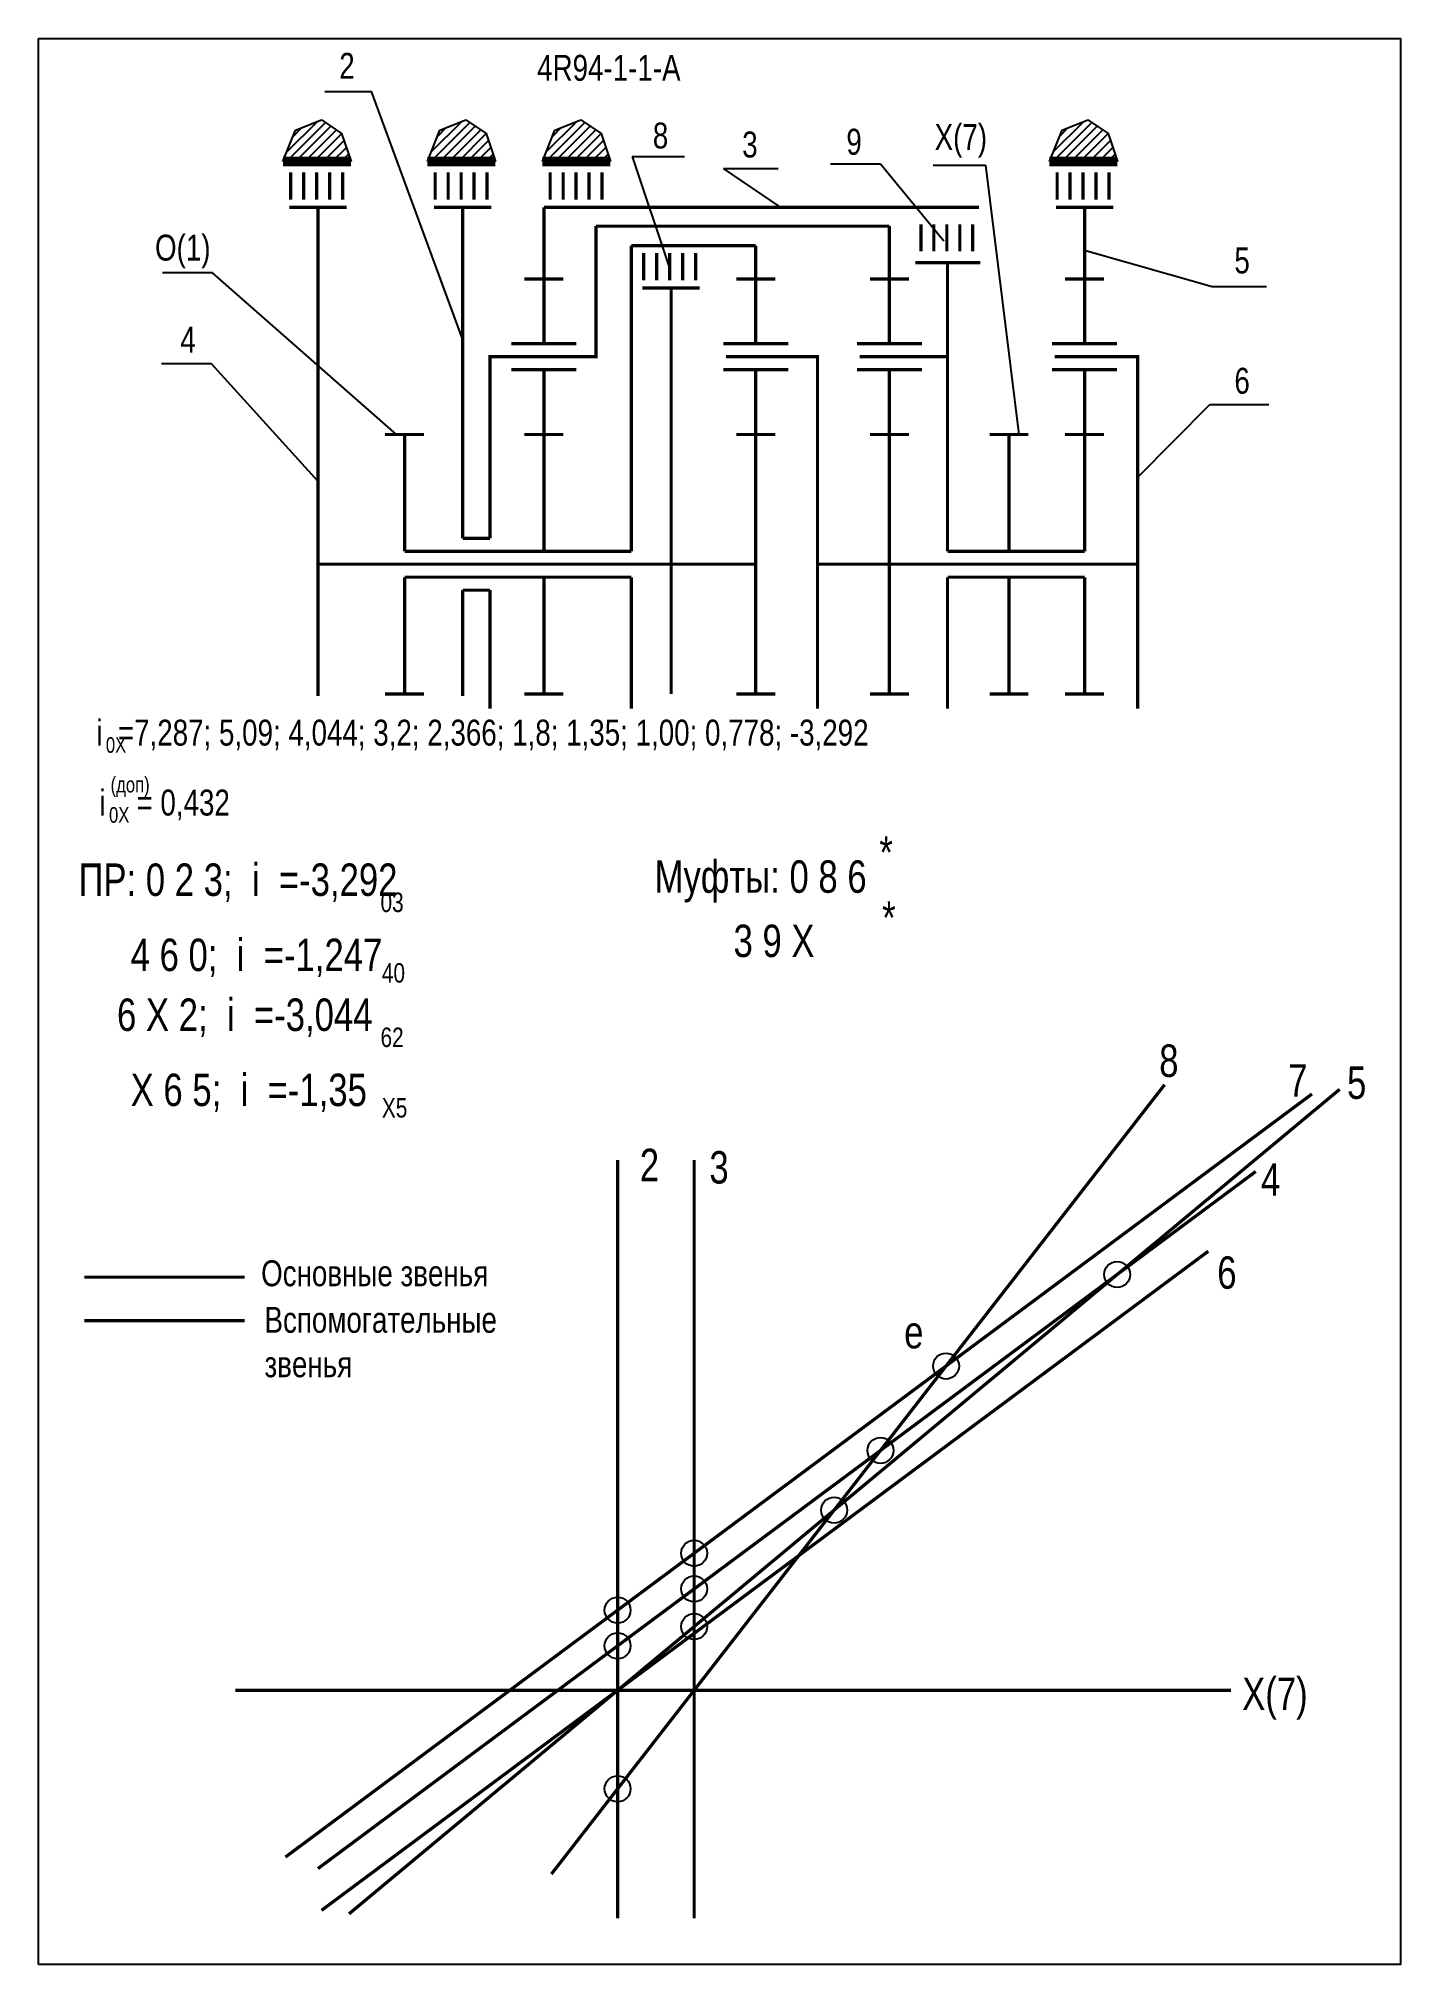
# Model space of a CAD drawing. Extents: x -352 to 90, y 153 to 450.
# Drawn here: x -352.4 to -142.4, y 152.9 to 449.9 of the extents above; entities outside this region: 4.
import ezdxf

# ---------------------------------------------------------------- set-up
doc = ezdxf.new("R2010")
doc.units = 0
doc.header["$LTSCALE"] = 15
doc.linetypes.add('DASHED', pattern=[0.75, 0.5, -0.25])
doc.layers.add('DIM', color=92, linetype='CONTINUOUS')
doc.layers.add('MAIN', color=5, linetype='CONTINUOUS')
doc.styles.add('AMK', font='amk.shx', dxfattribs={"width": 0.8})

msp = doc.modelspace()

# ---------------------------------------------------------------- hatches: boundary and pattern name
at = {"layer": 'DIM'}
h = msp.add_hatch(dxfattribs=at)
h.set_pattern_fill('_USER', color=0, angle=45, style=0, pattern_type=0)
h.set_pattern_definition([(45, (-62.4985, 5.213), (-0.7071068, 0.7071068), [])])
h.paths.add_polyline_path([(-312.79, 435.73), (-314.74, 430.91), (-304.24, 430.91), (-305.69, 435.23), (-308.81, 437.35)])
h = msp.add_hatch(dxfattribs=at)
h.set_pattern_fill('_USER', color=0, angle=45, style=0, pattern_type=0)
h.set_pattern_definition([(45, (-40.2312, 5.213), (-0.7071068, 0.7071068), [])])
h.paths.add_polyline_path([(-290.53, 435.73), (-292.47, 430.91), (-281.97, 430.91), (-283.42, 435.23), (-286.54, 437.35)])
h = msp.add_hatch(dxfattribs=at)
h.set_pattern_fill('_USER', color=0, angle=45, style=0, pattern_type=0)
h.set_pattern_definition([(45, (-22.5046, 5.213), (-0.7071068, 0.7071068), [])])
h.paths.add_polyline_path([(-272.8, 435.73), (-274.74, 430.91), (-264.25, 430.91), (-265.7, 435.23), (-268.81, 437.35)])
h = msp.add_hatch(dxfattribs=at)
h.set_pattern_fill('_USER', color=0, angle=45, style=0, pattern_type=0)
h.set_pattern_definition([(45, (55.6733, 5.213), (-0.7071068, 0.7071068), [])])
h.paths.add_polyline_path([(-194.62, 435.73), (-196.57, 430.91), (-186.07, 430.91), (-187.52, 435.23), (-190.63, 437.35)])

# ---------------------------------------------------------------- linework, layer by layer
at = {"layer": 'DIM', "color": 0}
for p, q in [((-308.27, 441.71), (-301.11, 441.71)), ((-287.04, 403.57), (-301.11, 441.71)), ((-312.79, 435.73), (-308.81, 437.35)), ((-308.81, 437.35), (-305.69, 435.23)), ((-290.53, 435.73), (-286.54, 437.35)), ((-286.54, 437.35), (-283.42, 435.23)), ((-272.8, 435.73), (-268.81, 437.35)), ((-268.81, 437.35), (-265.7, 435.23)), ((-194.62, 435.73), (-190.63, 437.35)), ((-190.63, 437.35), (-187.52, 435.23)), ((-314.74, 430.91), (-312.79, 435.73)), ((-305.69, 435.23), (-304.24, 430.91)), ((-292.47, 430.91), (-290.53, 435.73)), ((-283.42, 435.23), (-281.97, 430.91)), ((-274.74, 430.91), (-272.8, 435.73)), ((-265.7, 435.23), (-264.25, 430.91)), ((-196.57, 430.91), (-194.62, 435.73)), ((-187.52, 435.23), (-186.07, 430.91)), ((-260.9, 431.66), (-252.84, 431.66)), ((-260.9, 431.66), (-255.22, 414.77)), ((-238.05, 423.84), (-246.81, 429.81)), ((-246.81, 429.81), (-238.4, 429.81)), ((-222.63, 430.51), (-230.34, 430.51)), ((-212.83, 418.61), (-222.63, 430.51)), ((-214.5, 430.32), (-206.44, 430.32)), ((-206.44, 430.32), (-201.26, 388.8)), ((-191.14, 417.22), (-171.49, 411.62)), ((-325.63, 413.72), (-333.34, 413.72)), ((-297.25, 388.8), (-325.63, 413.72)), ((-171.49, 411.62), (-163.08, 411.62)), ((-325.78, 399.72), (-333.49, 399.72)), ((-309.32, 381.53), (-325.78, 399.72)), ((82.06, 396.84), (90.11, 396.84)), ((-182.94, 382.23), (-171.84, 393.42)), ((-171.84, 393.42), (-162.73, 393.42)), ((81.16, 376.29), (89.66, 376.29))]:
    msp.add_line(p, q, dxfattribs=at)
at = {"layer": 'DIM', "color": 0, "const_width": 0.5}
for points in [[(-309.32, 423.84), (-309.32, 348.46)], [(-287.04, 423.84), (-287.04, 372.8)], [(-274.51, 423.84), (-207.41, 423.84)], [(-269.51, 400.8), (-266.48, 400.8), (-266.48, 420.93)], [(-266.48, 420.93), (-221.23, 420.93)], [(-261.01, 370.8), (-261.01, 417.93)], [(-261.01, 417.93), (-241.84, 417.93)], [(-207.23, 415.31), (-217.24, 415.31)], [(-212.27, 400.8), (-212.27, 415.31)], [(-254.89, 411.41), (-254.89, 368.8)], [(-279.11, 400.8), (-282.82, 400.8), (-282.82, 372.8)], [(-236.84, 400.8), (-232.32, 400.8), (-232.32, 368.8)], [(-216.23, 400.8), (-212.27, 400.8), (-212.27, 370.8)], [(-186.14, 400.8), (-182.94, 400.8), (-182.94, 368.8)], [(-282.82, 372.8), (-287.04, 372.8)], [(-241.84, 368.8), (-309.32, 368.8)], [(-261.01, 370.8), (-295.99, 370.8)], [(-241.84, 368.8), (-284.82, 368.8)], [(-254.89, 368.8), (-254.89, 348.76)], [(-219.56, 368.8), (-232.32, 368.8)], [(-232.32, 368.8), (-232.32, 346.54)], [(-182.94, 368.8), (-228.86, 368.8)], [(-191.14, 370.8), (-212.27, 370.8)], [(-182.94, 368.8), (-182.94, 346.54)], [(-261.01, 366.8), (-295.99, 366.8)], [(-261.01, 366.8), (-261.01, 346.54)], [(-191.14, 366.8), (-212.27, 366.8)], [(-212.27, 366.8), (-212.27, 346.54)], [(-282.82, 364.8), (-287.04, 364.8)], [(-287.04, 364.8), (-287.04, 348.46)], [(-282.82, 346.54), (-282.82, 364.8)], [(-178.8, 288.54), (-273.35, 166.81)], [(-156.08, 287.1), (-314.36, 169.43)], [(-304.56, 160.67), (-151.81, 287.82)], [(-263.14, 276.9), (-263.14, 159.98)], [(-251.34, 276.9), (-251.34, 159.98)], [(-164.75, 275.15), (-309.35, 167.65)], [(-345.35, 258.86), (-320.63, 258.86)], [(-322.07, 195.15), (-168.55, 195.15)]]:
    msp.add_lwpolyline(points, dxfattribs=at)
at = {"layer": 'DIM', "color": 0, "linetype": 'DASHED', "const_width": 0.5}
msp.add_lwpolyline([(-172.07, 262.85), (-308.8, 161.21)], dxfattribs=at)
at = {"layer": 'DIM', "color": 0, "linetype": 'DASHED'}
msp.add_lwpolyline([(-345.35, 252.15, 0.5, 0.5, 0), (-320.63, 252.15, 0.5, 0.5, 0)], format="xyseb", dxfattribs=at)
at = {"layer": 'DIM', "color": 0}
for centre in [(-186.12, 259.26), (-212.5, 245.15), (-222.62, 232.13), (-229.76, 222.93), (-251.34, 216.28), (-251.34, 210.78), (-263.14, 207.51), (-251.34, 204.97), (-263.14, 202.01), (-263.14, 179.96)]:
    msp.add_circle(centre, 2, dxfattribs=at)
at = {"layer": 'MAIN'}
for points in [[(-352.43, 152.87), (-352.43, 449.87)], [(-352.43, 449.87), (-142.43, 449.87), (-142.43, 152.87), (-352.43, 152.87)]]:
    msp.add_lwpolyline(points, dxfattribs=at)
at = {"layer": 'MAIN', "color": 0}
for points, const_width in [([(-314.74, 430.91), (-304.24, 430.91)], 1.5), ([(-292.47, 430.91), (-281.97, 430.91)], 1.5), ([(-274.74, 430.91), (-264.25, 430.91)], 1.5), ([(-196.57, 430.91), (-186.07, 430.91)], 1.5), ([(-305.55, 429.21), (-305.55, 425.01)], 0.5), ([(-283.27, 429.21), (-283.27, 425.01)], 0.5), ([(-265.54, 429.21), (-265.54, 425.01)], 0.5), ([(-187.37, 429.21), (-187.37, 425.01)], 0.5), ([(-313.74, 423.84), (-304.9, 423.84)], 0.5), ([(-291.46, 423.84), (-282.63, 423.84)], 0.5), ([(-274.51, 412.8), (-274.51, 423.84)], 0.5), ([(-195.56, 423.84), (-186.72, 423.84)], 0.5), ([(-191.14, 402.8), (-191.14, 423.84)], 0.5), ([(-221.23, 412.8), (-221.23, 420.93)], 0.5), ([(-208.38, 421.22), (-208.38, 417.03)], 0.5), ([(-251.12, 416.78), (-251.12, 412.58)], 0.5), ([(-241.84, 412.8), (-241.84, 417.93)], 0.5), ([(-274.51, 412.8), (-277.51, 412.8)], 0.5), ([(-274.51, 402.8), (-274.51, 412.8)], 0.5), ([(-274.51, 412.8), (-271.51, 412.8)], 0.5), ([(-241.84, 412.8), (-244.84, 412.8)], 0.5), ([(-241.84, 412.8), (-238.84, 412.8)], 0.5), ([(-241.84, 402.8), (-241.84, 412.8)], 0.5), ([(-221.23, 412.8), (-224.23, 412.8)], 0.5), ([(-221.23, 402.8), (-221.23, 412.8)], 0.5), ([(-221.23, 412.8), (-218.23, 412.8)], 0.5), ([(-191.14, 412.8), (-194.14, 412.8)], 0.5), ([(-191.14, 412.8), (-188.14, 412.8)], 0.5), ([(-259.31, 411.41), (-250.47, 411.41)], 0.5), ([(-269.51, 400.8), (-279.11, 400.8)], 0.5), ([(-236.84, 400.8), (-246.44, 400.8)], 0.5), ([(-216.23, 400.8), (-225.83, 400.8)], 0.5), ([(-186.14, 400.8), (-195.74, 400.8)], 0.5), ([(-274.51, 398.8), (-279.51, 398.8)], 0.5), ([(-274.51, 388.8), (-274.51, 398.8), (-269.51, 398.8)], 0.5), ([(-241.84, 398.8), (-246.84, 398.8)], 0.5), ([(-241.84, 388.8), (-241.84, 398.8), (-236.84, 398.8)], 0.5), ([(-221.23, 398.8), (-226.23, 398.8)], 0.5), ([(-221.23, 388.8), (-221.23, 398.8), (-216.23, 398.8)], 0.5), ([(-191.14, 398.8), (-196.14, 398.8)], 0.5), ([(-191.14, 388.8), (-191.14, 398.8), (-186.14, 398.8)], 0.5), ([(-295.99, 388.8), (-298.99, 388.8)], 0.5), ([(-295.99, 388.8), (-292.99, 388.8)], 0.5), ([(-295.99, 370.8), (-295.99, 388.8)], 0.5), ([(-274.51, 388.8), (-277.51, 388.8)], 0.5), ([(-274.51, 370.8), (-274.51, 388.8)], 0.5), ([(-274.51, 388.8), (-271.51, 388.8)], 0.5), ([(-241.84, 388.8), (-244.84, 388.8)], 0.5), ([(-241.84, 388.8), (-238.84, 388.8)], 0.5), ([(-241.84, 368.8), (-241.84, 388.8)], 0.5), ([(-221.23, 388.8), (-224.23, 388.8)], 0.5), ([(-221.23, 368.8), (-221.23, 388.8)], 0.5), ([(-221.23, 388.8), (-218.23, 388.8)], 0.5), ([(-202.79, 388.8), (-205.79, 388.8)], 0.5), ([(-202.79, 370.8), (-202.79, 388.8)], 0.5), ([(-202.79, 388.8), (-199.79, 388.8)], 0.5), ([(-191.14, 388.8), (-194.14, 388.8)], 0.5), ([(-191.14, 370.8), (-191.14, 388.8)], 0.5), ([(-191.14, 388.8), (-188.14, 388.8)], 0.5), ([(-241.84, 368.8), (-241.84, 348.8)], 0.5), ([(-221.23, 368.8), (-221.23, 348.8)], 0.5), ([(-295.99, 366.8), (-295.99, 348.8)], 0.5), ([(-274.51, 366.8), (-274.51, 348.8)], 0.5), ([(-202.79, 366.8), (-202.79, 348.8)], 0.5), ([(-191.14, 366.8), (-191.14, 348.8)], 0.5), ([(-295.99, 348.8), (-298.99, 348.8)], 0.5), ([(-295.99, 348.8), (-292.99, 348.8)], 0.5), ([(-274.51, 348.8), (-277.51, 348.8)], 0.5), ([(-274.51, 348.8), (-271.51, 348.8)], 0.5), ([(-241.84, 348.8), (-244.84, 348.8)], 0.5), ([(-241.84, 348.8), (-238.84, 348.8)], 0.5), ([(-221.23, 348.8), (-224.23, 348.8)], 0.5), ([(-221.23, 348.8), (-218.23, 348.8)], 0.5), ([(-202.79, 348.8), (-205.79, 348.8)], 0.5), ([(-202.79, 348.8), (-199.79, 348.8)], 0.5), ([(-191.14, 348.8), (-194.14, 348.8)], 0.5), ([(-191.14, 348.8), (-188.14, 348.8)], 0.5)]:
    msp.add_lwpolyline(points, dxfattribs=dict(at, const_width=const_width))
for points in [[(-313.55, 429.21, 0.5, 0.5, 0), (-313.55, 425.01, 0.5, 0.5, 0)], [(-311.55, 429.21, 0.5, 0.5, 0), (-311.55, 425.01, 0.5, 0.5, 0)], [(-309.55, 429.21, 0.5, 0.5, 0), (-309.55, 425.01, 0.5, 0.5, 0)], [(-307.55, 429.21, 0.5, 0.5, 0), (-307.55, 425.01, 0.5, 0.5, 0)], [(-291.27, 429.21, 0.5, 0.5, 0), (-291.27, 425.01, 0.5, 0.5, 0)], [(-289.27, 429.21, 0.5, 0.5, 0), (-289.27, 425.01, 0.5, 0.5, 0)], [(-287.27, 429.21, 0.5, 0.5, 0), (-287.27, 425.01, 0.5, 0.5, 0)], [(-285.27, 429.21, 0.5, 0.5, 0), (-285.27, 425.01, 0.5, 0.5, 0)], [(-273.54, 429.21, 0.5, 0.5, 0), (-273.54, 425.01, 0.5, 0.5, 0)], [(-271.54, 429.21, 0.5, 0.5, 0), (-271.54, 425.01, 0.5, 0.5, 0)], [(-269.54, 429.21, 0.5, 0.5, 0), (-269.54, 425.01, 0.5, 0.5, 0)], [(-267.54, 429.21, 0.5, 0.5, 0), (-267.54, 425.01, 0.5, 0.5, 0)], [(-195.37, 429.21, 0.5, 0.5, 0), (-195.37, 425.01, 0.5, 0.5, 0)], [(-193.37, 429.21, 0.5, 0.5, 0), (-193.37, 425.01, 0.5, 0.5, 0)], [(-191.37, 429.21, 0.5, 0.5, 0), (-191.37, 425.01, 0.5, 0.5, 0)], [(-189.37, 429.21, 0.5, 0.5, 0), (-189.37, 425.01, 0.5, 0.5, 0)], [(-216.38, 421.22, 0.5, 0.5, 0), (-216.38, 417.03, 0.5, 0.5, 0)], [(-214.38, 421.22, 0.5, 0.5, 0), (-214.38, 417.03, 0.5, 0.5, 0)], [(-212.38, 421.22, 0.5, 0.5, 0), (-212.38, 417.03, 0.5, 0.5, 0)], [(-210.38, 421.22, 0.5, 0.5, 0), (-210.38, 417.03, 0.5, 0.5, 0)], [(-259.12, 416.78, 0.5, 0.5, 0), (-259.12, 412.58, 0.5, 0.5, 0)], [(-257.12, 416.78, 0.5, 0.5, 0), (-257.12, 412.58, 0.5, 0.5, 0)], [(-255.12, 416.78, 0.5, 0.5, 0), (-255.12, 412.58, 0.5, 0.5, 0)], [(-253.12, 416.78, 0.5, 0.5, 0), (-253.12, 412.58, 0.5, 0.5, 0)], [(-269.51, 402.8, 0.5, 0.5, 0), (-279.51, 402.8, 0.5, 0.5, 0)], [(-236.84, 402.8, 0.5, 0.5, 0), (-246.84, 402.8, 0.5, 0.5, 0)], [(-216.23, 402.8, 0.5, 0.5, 0), (-226.23, 402.8, 0.5, 0.5, 0)], [(-186.14, 402.8, 0.5, 0.5, 0), (-196.14, 402.8, 0.5, 0.5, 0)]]:
    msp.add_lwpolyline(points, format="xyseb", dxfattribs=at)

# ---------------------------------------------------------------- texts
at = {"layer": 'DIM', "color": 0, "style": 'AMK', "width": 0.8}
for s, height, p in [('2', 4, (-306.06, 443.65)), ('4R94-1-1-A', 4, (-275.55, 443.35)), ('8', 4, (-257.71, 432.91)), ('X(7)', 4, (-214.26, 432.68)), ('3', 4, (-243.93, 431.52)), ('9', 4, (-227.87, 431.95)), ('O(1)', 4, (-334.47, 415.62)), ('5', 4, (-168.04, 413.64)), ('4', 4, (-330.57, 401.42)), ('5', 4, (85, 397.92)), ('6', 4, (-168.04, 395.09)), ('4', 4, (84.58, 378.04)), ('i  =7,287; 5,09; 4,044; 3,2; 2,366; 1,8; 1,35; 1,00; 0,778; -3,292', 4, (-343.52, 340.83)), ('0X', 2.4, (-342.05, 339.72)), ('(доп)', 2.4, (-341.32, 333.61)), ('i    = 0,432', 4, (-343.03, 330.04)), ('0X', 2.4, (-341.56, 328.94)), ('*', 5, (-222.78, 321.86)), (' ПР: 0 2 3;  i  =-3,292', 5, (-347.76, 317.65)), ('Муфты: 0 8 6', 5, (-257.44, 318.13)), ('03', 3, (-299.7, 315.16)), ('*', 5, (-222.35, 311.79)), ('       3 9 X', 5, (-255.67, 308.22)), ('    4 6 0;  i  =-1,247', 5, (-344.17, 306.06)), ('40', 3, (-299.49, 304.28)), ('     6 X 2;  i  =-3,044', 5, (-347.76, 296.83)), ('62', 3, (-299.7, 294.35)), ('8', 5, (-179.63, 289.74)), ('7', 5, (-159.75, 286.7)), ('5', 5, (-150.67, 286.35)), ('    X 6 5;  i  =-1,35', 5, (-344.17, 285.24)), ('X5', 3, (-299.49, 283.47)), ('2', 5, (-259.72, 273.66)), ('3', 5, (-248.99, 273.3)), ('4', 5, (-163.95, 271.42)), ('Основные звенья', 4, (-318.11, 257.46)), ('6', 5, (-170.68, 257.07)), ('Вспомогательные ', 4, (-317.59, 250.28)), ('e', 5, (-218.96, 247.88)), ('звенья', 4, (-317.59, 243.43)), ('X(7)', 5, (-166.84, 192.12))]:
    msp.add_text(s, height=height, dxfattribs=at).set_placement(p)

doc.saveas('drawing.dxf')
